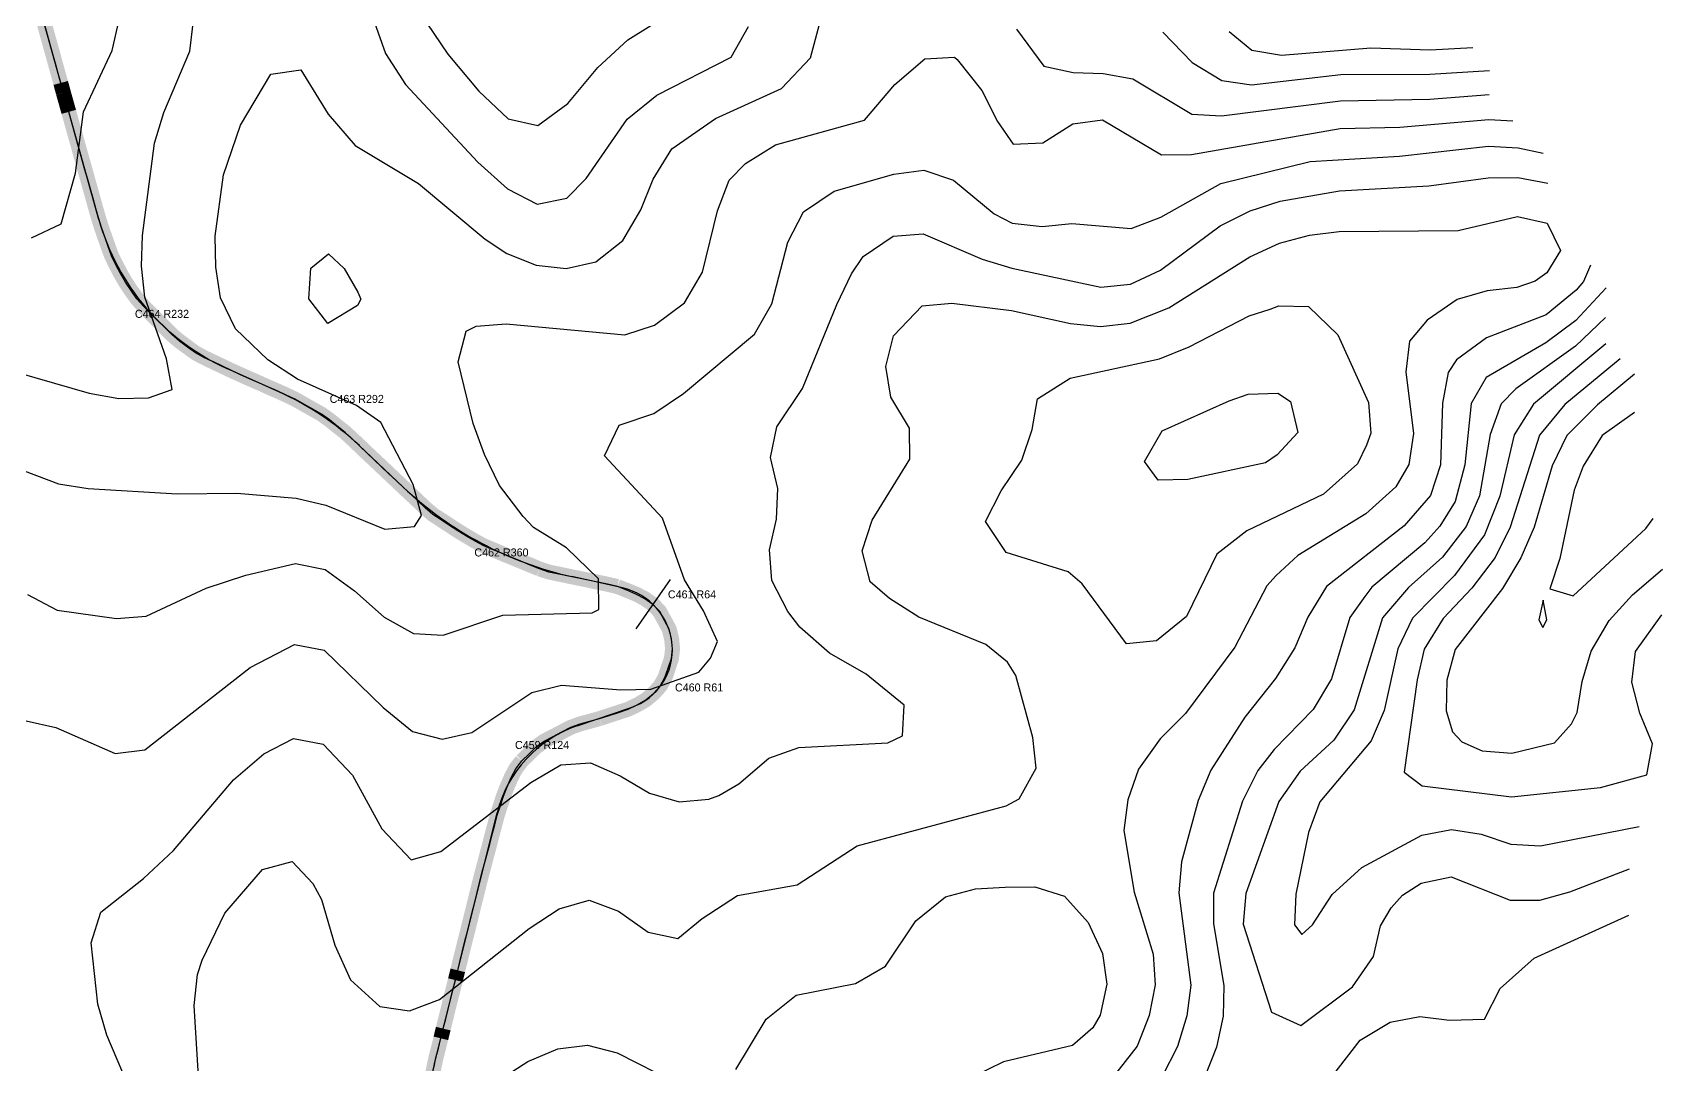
# Model space of a CAD drawing. Header units: metres. Extents: x 697254 to 930473, y 8023396 to 8227001.
# Drawn here: x 732520 to 734149, y 8199639 to 8200670 of the extents above; entities that cross this region are included whole.
import ezdxf

# ---------------------------------------------------------------- set-up
doc = ezdxf.new("R2010")
doc.units = ezdxf.units.M
for name, color, linetype in [('ALIGNMENT_FITTED', 4, 'Continuous'), ('CENTRELINE', 7, 'Continuous'), ('CHAINAGE', 7, 'Continuous'), ('CONTOUR_10M', 33, 'Continuous'), ('CONTOUR_INDEX_50M', 34, 'Continuous'), ('CURVE_LABELS', 4, 'Continuous'), ('GRADE_0-4', 3, 'Continuous'), ('GRADE_4-6', 2, 'Continuous'), ('GRADE_6-8', 30, 'Continuous')]:
    doc.layers.add(name, color=color, linetype=linetype)

msp = doc.modelspace()

# ---------------------------------------------------------------- linework, layer by layer
at = {"layer": 'ALIGNMENT_FITTED'}
for p, q in [((732585.9, 8200483.3), (732527.3, 8200693.5)), ((732766, 8200310.9), (732713.9, 8200334.4)), ((732890.1, 8200215.8), (732846.3, 8200257.2)), ((733109.4, 8200115), (733058.6, 8200126.3)), ((733064.1, 8199977.3), (733117.9, 8199995.5)), ((732921.3, 8199639.5), (732984, 8199890.2))]:
    msp.add_line(p, q, dxfattribs=at)
for centre, radius, start, end in [((732809.1, 8200545.6), 231.7, -164.4037, -114.2616), ((732646.2, 8200045.1), 291.6, 46.6616, 65.7384), ((733137.1, 8200477.5), 359.8, -133.3384, -102.6001), ((733095.5, 8200052.8), 63.7, 4.9708, 77.3999), ((733098.4, 8200053.1), 60.8, -71.2687, 4.9708), ((733103.8, 8199860.3), 123.5, 108.7313, 165.9772), ((733113.7, 8199591.4), 198.3, 165.9772, -136.0305)]:
    msp.add_arc(centre, radius, start, end, dxfattribs=at)
at = {"layer": 'CENTRELINE'}
msp.add_polyline3d([(732920.8, 8199635.8, 995.2), (732922.9, 8199645.6, 994.5), (732925.4, 8199655.3, 993.8), (732927.8, 8199665, 993.1), (732930.2, 8199674.7, 992.3), (732932.6, 8199684.4, 991.4), (732935, 8199694.1, 990.6), (732937.4, 8199703.8, 990.1), (732939.9, 8199713.5, 989.6), (732942.3, 8199723.2, 989.1), (732944.7, 8199732.9, 988.4), (732947.1, 8199742.6, 987.7), (732949.5, 8199752.4, 986.9), (732951.9, 8199762.1, 986.4), (732954.4, 8199771.8, 986), (732956.8, 8199781.5, 985.7), (732959.2, 8199791.2, 985.2), (732961.6, 8199800.9, 984.6), (732964, 8199810.6, 984.1), (732966.4, 8199820.3, 983.7), (732968.9, 8199830, 983.4), (732971.5, 8199839.7, 983), (732974, 8199849.3, 982.6), (732976.6, 8199859, 982.1), (732979.1, 8199868.7, 981.5), (732981.7, 8199878.4, 980.9), (732984.2, 8199888, 980.2), (732987.3, 8199897.5, 979.5), (732990.4, 8199907, 978.9), (732994, 8199916.4, 978.5), (732998, 8199925.5, 978.3), (733002.6, 8199934.4, 978.3), (733008.7, 8199942.3, 978.3), (733015.9, 8199949.3, 977.9), (733023, 8199956.2, 977.4), (733031.1, 8199962, 977.3), (733040, 8199966.6, 977.5), (733048.8, 8199971.2, 977.7), (733057.7, 8199975.8, 977.2), (733067.1, 8199979.2, 976.9), (733076.7, 8199981.8, 976.7), (733086.4, 8199984.5, 975.7), (733095.9, 8199987.6, 974.5), (733105.4, 8199990.7, 973.4), (733114.9, 8199993.8, 972.6), (733123.9, 8199998.1, 972), (733132.5, 8200003.1, 971.4), (733140.2, 8200009.5, 970.7), (733146.9, 8200016.9, 970.1), (733151.8, 8200025.4, 969), (733155, 8200034.9, 967.5), (733158.2, 8200044.4, 966), (733159.4, 8200054.2, 964.3), (733158.4, 8200064.1, 963.1), (733156, 8200073.8, 963.7), (733151.3, 8200082.6, 963.8), (733146.5, 8200091.4, 963.6), (733139.8, 8200098.6, 963.5), (733131.6, 8200104.3, 962.9), (733122.8, 8200108.9, 962), (733113.5, 8200112.7, 960.8), (733104.2, 8200116.4, 959.9), (733094.5, 8200118.7, 959.2), (733084.8, 8200120.7, 958.3), (733075, 8200122.8, 957.5), (733065.2, 8200124.8, 956.8), (733055.4, 8200126.8, 956.3), (733045.6, 8200128.9, 955.9), (733035.8, 8200130.9, 955.6), (733026.3, 8200134.1, 955.5), (733017.1, 8200137.9, 955.5), (733007.8, 8200141.7, 955.4), (732998.6, 8200145.5, 955), (732989.3, 8200149.3, 954.3), (732980.1, 8200153.2, 953.3), (732970.9, 8200157, 952.2), (732962.1, 8200161.7, 951.5), (732953.5, 8200166.8, 951.1), (732944.9, 8200172, 950.7), (732936.5, 8200177.5, 950.1), (732928.2, 8200183, 949.5), (732919.8, 8200188.4, 949), (732912.2, 8200194.9, 948.9), (732905, 8200201.8, 948.6), (732897.7, 8200208.6, 948.3), (732890.4, 8200215.5, 947.9), (732883.1, 8200222.4, 947.4), (732875.9, 8200229.2, 946.9), (732868.6, 8200236.1, 946.6), (732861.3, 8200243, 946.3), (732854, 8200249.8, 945.8), (732846.8, 8200256.7, 945.4), (732839.5, 8200263.6, 944.9), (732832.2, 8200270.4, 944.4), (732824.3, 8200276.6, 943.7), (732816.5, 8200282.9, 943.4), (732808.4, 8200288.7, 944.1), (732799.7, 8200293.6, 944.4), (732791, 8200298.5, 944.6), (732782.3, 8200303.5, 944.6), (732773.3, 8200307.8, 944.1), (732764.2, 8200311.9, 943), (732755, 8200315.9, 942.5), (732745.9, 8200320, 943), (732736.7, 8200324, 943.3), (732727.6, 8200328.1, 943.4), (732718.5, 8200332.2, 943.6), (732709.5, 8200336.5, 943.7), (732700.4, 8200340.8, 943.5), (732691.4, 8200345.1, 943.3), (732682.6, 8200349.8, 943.1), (732674.5, 8200355.7, 942.8), (732666.5, 8200361.6, 942), (732658.8, 8200368.1, 941.5), (732651.8, 8200375.2, 941.4), (732644.7, 8200382.2, 941), (732637.7, 8200389.3, 940.4), (732630.6, 8200396.5, 939.6), (732624.1, 8200404, 939.1), (732618.2, 8200412.1, 938.6), (732612.7, 8200420.4, 938), (732607.7, 8200429.1, 937.4), (732603.1, 8200437.9, 936.7), (732598.7, 8200446.9, 936), (732595.2, 8200456.3, 935.4), (732591.9, 8200465.7, 934.8), (732588.6, 8200475.2, 934), (732585.6, 8200484.7, 933.3), (732582.9, 8200494.3, 932.6), (732580.2, 8200504, 932), (732577.5, 8200513.6, 931.4), (732574.8, 8200523.2, 930.9), (732572.1, 8200532.9, 930.5), (732569.4, 8200542.5, 930.4), (732566.7, 8200552.1, 930.4), (732564, 8200561.8, 930.2), (732561.3, 8200571.4, 929.5), (732558.6, 8200581, 928.9), (732555.9, 8200590.7, 928.2), (732553.2, 8200600.3, 927.2), (732550.5, 8200609.9, 926.2), (732547.9, 8200619.6, 925.5), (732545.2, 8200629.2, 924.9), (732542.5, 8200638.9, 924.2), (732539.9, 8200648.5, 923.6), (732537.2, 8200658.1, 922.9), (732534.5, 8200667.8, 922.2), (732531.9, 8200677.4, 921.4)], dxfattribs=at)
at = {"layer": 'CHAINAGE'}
msp.add_line((733156.9, 8200123.3), (733122.8, 8200074), dxfattribs=at)
at = {"layer": 'CONTOUR_10M'}
for points, elevation in [([(732487.5, 8200335.3), (732576.3, 8200309.6), (732606, 8200304.2), (732635.7, 8200305), (732659.1, 8200313.2), (732653.6, 8200344), (732632, 8200405.7), (732628.7, 8200436.5), (732629.5, 8200467.2), (732641.6, 8200559.4), (732650.9, 8200590), (732676.8, 8200651.2), (732680.5, 8200681.9)], 940), ([(732518.6, 8200464.9), (732548.4, 8200478.8), (732562.7, 8200529.4), (732570.5, 8200590.9), (732599.2, 8200652.1), (732606.2, 8200682.7)], 930), ([(732861.5, 8200680), (732872.5, 8200649.1), (732892.6, 8200618.2), (732964.9, 8200540.3), (732994.3, 8200513.8), (733023.9, 8200498.4), (733053.6, 8200504.4), (733072.9, 8200524), (733113.9, 8200583.3), (733143.8, 8200607.3), (733218.1, 8200645.5), (733235.2, 8200676)], 940), ([(732913.9, 8200679.4), (732934.6, 8200648.5), (732965.7, 8200611.3), (732995.1, 8200583.7), (733024.7, 8200577), (733054.7, 8200599), (733084.7, 8200635.2), (733114.7, 8200662.6), (733137.6, 8200677.1)], 930), ([(733649.5, 8200670.5), (733678.8, 8200640.1), (733708.3, 8200622), (733738, 8200617.8), (733827.2, 8200628), (733916.3, 8200628.3), (733975.8, 8200632.2)], 940), ([(733715.7, 8200670.9), (733738.4, 8200652.5), (733768, 8200647.4), (733857.2, 8200654.7), (733916.6, 8200652.6), (733959.2, 8200654.9)], 930), ([(732514.8, 8200108.6), (732544.3, 8200092.7), (732603.6, 8200084.5), (732633.4, 8200086.9), (732693.1, 8200114.7), (732732.9, 8200127.9), (732782.4, 8200139.5), (732812.1, 8200133.6), (732841.5, 8200112.2), (732871, 8200085.7), (732900.5, 8200069.4), (732930.2, 8200067.8), (732989.8, 8200087.8), (733078.9, 8200090.2), (733085.6, 8200093.4), (733085.3, 8200124.1), (733053.3, 8200155.2), (733020.4, 8200175.4), (733009.9, 8200186.4), (732986.3, 8200217.4), (732971.3, 8200248.3), (732960, 8200279.2), (732945.2, 8200340.9), (732953.2, 8200371.5), (732963.2, 8200376.5), (732992.9, 8200378.9), (733111.6, 8200367.9), (733141.4, 8200377.6), (733171.4, 8200400), (733189.3, 8200430.5), (733204.4, 8200491.9), (733215.9, 8200522.5), (733232.2, 8200539.1), (733262.1, 8200557.7), (733351.2, 8200582.5), (733381.6, 8200618.1), (733411.6, 8200643.7), (733441.3, 8200645.2), (733443.8, 8200643), (733468.6, 8200612), (733484.2, 8200581.1), (733499.8, 8200558.4), (733529.5, 8200559.9), (733559.4, 8200578.6), (733589.1, 8200582.7), (733648.1, 8200547.9), (733677.9, 8200548), (733826.6, 8200574.2), (733886.1, 8200575.5), (733975.3, 8200583.2), (733999.2, 8200581.6)], 960), ([(732513.4, 8199982.1), (732543.1, 8199975.7), (732602.2, 8199949.5), (732631.9, 8199953.1), (732737.2, 8200035.6), (732781.6, 8200058.4), (732811.2, 8200052.7), (732870, 8199995.5), (732899.5, 8199971.6), (732929.1, 8199963.9), (732958.8, 8199970.5), (733018.7, 8200010.4), (733048.5, 8200017.8), (733107.8, 8200013.2), (733137.5, 8200013.9), (733185.7, 8200030.8), (733197.2, 8200044.8), (733204.4, 8200061.4), (733190.2, 8200092.3), (733171.2, 8200123.2), (733149.4, 8200184.9), (733091.2, 8200247.1), (733105.9, 8200277.7), (733140.5, 8200289.3), (733170.4, 8200309.2), (733241.1, 8200368.5), (733258.7, 8200399), (733274.5, 8200460.4), (733290.1, 8200490.9), (733321, 8200511.4), (733380.6, 8200528.6), (733410.4, 8200532.6), (733440, 8200522.6), (733480.7, 8200488.9), (733498.9, 8200479.4), (733528.6, 8200476.1), (733558.3, 8200479.3), (733617.7, 8200474.2), (733647.5, 8200485.5), (733707.2, 8200519.1), (733796.6, 8200541.1), (733885.8, 8200546.5), (733975, 8200556.3), (734004.6, 8200554.7), (734029.6, 8200549.4)], 970), ([(732620.4, 8199606.3), (732594, 8199668.1), (732584.9, 8199699), (732578.2, 8199760.5), (732588.1, 8199791.2), (732630.6, 8199824.6), (732660.6, 8199852.8), (732720.7, 8199923.2), (732750.7, 8199949.1), (732780.6, 8199964.7), (732810.2, 8199959), (732839.6, 8199927.8), (732868.7, 8199874.4), (732898.1, 8199843.5), (732927.9, 8199851.7), (733017.7, 8199920.7), (733047.6, 8199938.2), (733077.3, 8199940.2), (733106.9, 8199927.4), (733136.4, 8199910), (733166, 8199901.3), (733195.7, 8199903.8), (733205.6, 8199907.6), (733225.6, 8199919.4), (733255.6, 8199944.8), (733285.4, 8199955.6), (733374.6, 8199960.3), (733389.1, 8199967.1), (733390.7, 8199997.9), (733352.7, 8200029), (733316.1, 8200049.7), (733286.7, 8200075.9), (733274.6, 8200091.4), (733258.6, 8200122.3), (733256.3, 8200153.1), (733263.1, 8200183.7), (733264.5, 8200214.5), (733257.1, 8200245.3), (733263.7, 8200276), (733289.2, 8200314.2), (733323.5, 8200398.3), (733338.1, 8200428.9), (733350, 8200446.3), (733380, 8200466.6), (733409.7, 8200468.8), (733468.8, 8200443.4), (733498.4, 8200434.6), (733587.3, 8200415.5), (733617.1, 8200418.5), (733646.9, 8200432.4), (733706.8, 8200476.9), (733736.7, 8200491.9), (733766.5, 8200501.4), (733826, 8200511.9), (733915.1, 8200516.7), (733974.6, 8200524.8), (734004.3, 8200525.2), (734034, 8200519.6)], 980), ([(732686.9, 8199605.6), (732681.4, 8199697.9), (732684.6, 8199728.7), (732689.1, 8199743), (732711.9, 8199789.9), (732749.5, 8199833.6), (732779.3, 8199841.8), (732799.9, 8199819.7), (732808.6, 8199803.8), (732821.7, 8199758), (732837.4, 8199723.6), (732866.8, 8199696.7), (732896.5, 8199692.4), (732926.3, 8199703.9), (733016.2, 8199774.9), (733046.1, 8199794.3), (733075.9, 8199803.2), (733105.4, 8199792.2), (733134.9, 8199771.1), (733164.6, 8199764.8), (733189, 8199784.8), (733224.4, 8199807.6), (733283.9, 8199818.3), (733343.8, 8199857.5), (733492.7, 8199897.3), (733505.9, 8199904.4), (733522.7, 8199935), (733519.5, 8199965.7), (733502.6, 8200027.4), (733494.2, 8200040.8), (733472.3, 8200058.5), (733405.6, 8200085.8), (733376.1, 8200104.4), (733356.8, 8200121.2), (733348.8, 8200152.1), (733358.9, 8200182.7), (733396.6, 8200243.8), (733396.2, 8200274.6), (733377.6, 8200305.5), (733372.4, 8200336.3), (733380.1, 8200367), (733408.9, 8200396.9), (733438.6, 8200399.4), (733498, 8200392.2), (733557.2, 8200379.3), (733586.9, 8200376.3), (733616.6, 8200379.6), (733655.4, 8200394.8), (733736.2, 8200445.7), (733766, 8200459.4), (733795.8, 8200467.4), (733825.5, 8200471.2), (733944.4, 8200472.1), (734003.9, 8200486.2), (734033.5, 8200479.6), (734046.7, 8200452.1), (734033, 8200429.8), (734021.4, 8200421.6), (734003.2, 8200415.3), (733973.4, 8200411.8), (733943.6, 8200403.3), (733913.7, 8200382.7), (733895.9, 8200361.5), (733892.1, 8200330.8), (733900, 8200269.2), (733895.1, 8200238.5), (733882.2, 8200215.9), (733852.2, 8200189.2), (733784.4, 8200147.4), (733762.5, 8200127.5), (733753.4, 8200117), (733721.4, 8200055.8), (733671.9, 8199989.7), (733646.7, 8199964.4), (733625.2, 8199933.9), (733614.3, 8199903.2), (733610.5, 8199872.5), (733620.8, 8199810.9), (733639.6, 8199749.2), (733641.6, 8199718.4), (733635.8, 8199687.8), (733623.8, 8199657.1), (733599.6, 8199626.6)], 990), ([(732797.7, 8200434.7), (732815.4, 8200448.8), (732831.2, 8200434.3), (732844.7, 8200410.5), (732847.8, 8200403.4), (732844.6, 8200397.3), (732814.7, 8200379.2), (732795.9, 8200404), (732797.7, 8200434.7)], 960), ([(734076.7, 8200437.4), (734069.9, 8200421.1), (734062.5, 8200412.6), (734032.6, 8200387.8), (733972.9, 8200364.8), (733943, 8200342.9), (733934.4, 8200330.3), (733928.9, 8200299.6), (733927, 8200238.1), (733916.8, 8200207.5), (733890.5, 8200177), (733813.1, 8200116.4), (733794.4, 8200085.8), (733781.4, 8200055.2), (733762.1, 8200024.7), (733731.2, 8199985.8), (733697.2, 8199933.1), (733684.7, 8199902.5), (733667.9, 8199841.2), (733665.5, 8199810.4), (733677.4, 8199718.1), (733673.5, 8199687.4), (733664.1, 8199656.7), (733648.2, 8199626.1)], 980), ([(734092.3, 8200415), (734062.2, 8200382.2), (734032.3, 8200360), (733972.5, 8200325.3), (733957.6, 8200299.3), (733951.2, 8200237.9), (733941.5, 8200201.3), (733926.3, 8200176.6), (733911.3, 8200160.2), (733858.3, 8200115.9), (733851.3, 8200106.6), (733836.2, 8200085.4), (733817.9, 8200024.1), (733799.5, 8199993.5), (733760.6, 8199953.7), (733744.3, 8199932.6), (733728.9, 8199902), (733700, 8199810.1), (733700.1, 8199779.3), (733710.2, 8199717.7), (733709.6, 8199687), (733703, 8199656.3), (733691, 8199625.7)], 970), ([(734091.9, 8200385.2), (734061.9, 8200356.5), (734002.1, 8200313.9), (733987.6, 8200299), (733976.6, 8200268.4), (733965.7, 8200207), (733952.6, 8200176.4), (733928.9, 8200145.9), (733894.9, 8200115.5), (733868.9, 8200085), (733840.7, 8199993.1), (733820.1, 8199962.9), (733786.7, 8199932.1), (733765.4, 8199901.6), (733732.3, 8199809.7), (733729.6, 8199779), (733757.8, 8199691.1), (733787.3, 8199677.7), (733838.9, 8199716.3), (733859.8, 8199746.9), (733867, 8199777.5), (733877.7, 8199795.5), (733889, 8199808), (733907.7, 8199819.9), (733937.4, 8199826.2), (733996.6, 8199802.9), (734026.3, 8199803.1), (734056.1, 8199811.3), (734115.7, 8199834.3)], 960), ([(734106.4, 8200343.8), (734051.1, 8200298.3), (734025.8, 8200267.8), (733996.5, 8200175.9), (733981.4, 8200145.3), (733958.2, 8200114.8), (733929.6, 8200084.4), (733910.7, 8200053.8), (733903.4, 8200023.1), (733890.5, 8199931), (733908.7, 8199917.3), (733997.7, 8199906.3), (734086.9, 8199915.7), (734133.2, 8199928.4), (734138.9, 8199959.1), (734126.1, 8199990), (734118, 8200020.8), (734121.7, 8200051.6), (734148.2, 8200088.1)], 940), ([(734120.7, 8200328.7), (734083.7, 8200298), (734053.3, 8200267.5), (734038.5, 8200236.9), (734020.4, 8200175.6), (734007.3, 8200145), (733988.9, 8200114.5), (733941.6, 8200053.5), (733933.1, 8200022.8), (733932.5, 8199992.1), (733939, 8199971.1), (733948.1, 8199961.2), (733968.5, 8199952.4), (733998.2, 8199949.8), (734040.7, 8199960.2), (734057.9, 8199979.1), (734063.4, 8199990.7), (734068.4, 8200021.4), (734077.6, 8200052), (734095.3, 8200082.6), (734118.7, 8200108.3), (734148.7, 8200133.9)], 930), ([(733715.6, 8200301.9), (733734.7, 8200308.7), (733764.4, 8200309.7), (733777.1, 8200301.2), (733784.4, 8200270.4), (733763.7, 8200247.9), (733751.9, 8200240), (733674.4, 8200223.3), (733644.7, 8200222.7), (733630.9, 8200241.3), (733648.6, 8200271.9), (733715.6, 8200301.9)], 1010), ([(734120.6, 8200290.2), (734088.5, 8200267.2), (734069.3, 8200236.6), (734060.4, 8200212.7), (734046.1, 8200144.6), (734036.3, 8200114), (734059.3, 8200107), (734132, 8200174.4), (734139.4, 8200184.5)], 920), ([(734029.5, 8200102.9), (734025, 8200083.3), (734029.2, 8200075.4), (734033, 8200083.3), (734029.5, 8200102.9)], 920), ([(733786.4, 8199585.1), (733846.6, 8199663.1), (733876.5, 8199681.3), (733906.2, 8199686.7), (733935.9, 8199683.1), (733970.7, 8199684.2), (733986.4, 8199714.8), (734020.5, 8199745.1), (734115.2, 8199788)], 970)]:
    msp.add_lwpolyline(points, dxfattribs=dict(at, elevation=elevation))
at = {"layer": 'CONTOUR_INDEX_50M'}
for points, elevation in [([(732486.5, 8200241.5), (732545.7, 8200218.9), (732575.3, 8200214.5), (732664.4, 8200208.9), (732723.8, 8200209.6), (732783.1, 8200204.6), (732812.8, 8200197.6), (732871.9, 8200173.6), (732901.6, 8200176.3), (732908.5, 8200187.5), (732900, 8200218.4), (732867.7, 8200280.2), (732843.5, 8200297.2), (732784.4, 8200323.6), (732755, 8200342.9), (732722.4, 8200374), (732707.7, 8200404.9), (732702.9, 8200435.7), (732702.1, 8200466.5), (732710.5, 8200527.9), (732727.7, 8200577.4), (732757.9, 8200628.5), (732787.7, 8200632.8), (732815.1, 8200588.3), (732842, 8200557.2), (732905.3, 8200519.1), (732972.1, 8200463.6), (732993.6, 8200449.1), (733023.2, 8200437.5), (733052.9, 8200434.3), (733082.7, 8200441), (733109.7, 8200462.1), (733127.5, 8200492.7), (733139.9, 8200523.3), (733158.8, 8200553.8), (733202.3, 8200584.1), (733268.2, 8200614.2), (733297.1, 8200644.6), (733313.5, 8200705.9)], 950), ([(733503.2, 8200673.2), (733530.3, 8200636.5), (733559.9, 8200630), (733589.6, 8200629.1), (733619.3, 8200623.8), (733678.3, 8200588.5), (733708, 8200586.6), (733826.9, 8200601.7), (733916.1, 8200603.4), (733975.5, 8200608.1)], 950), ([(733756.5, 8200393.7), (733765.3, 8200396.8), (733795, 8200396.1), (733824.4, 8200367.8), (733854.9, 8200300.4), (733857.4, 8200269.6), (733853, 8200257.7), (733843.8, 8200239), (733809.9, 8200208.6), (733733.2, 8200172.2), (733703.3, 8200148.9), (733672.9, 8200086.6), (733643, 8200062.2), (733613.2, 8200059.2), (733568.9, 8200119), (733554.6, 8200131), (733492.7, 8200150.5), (733472.1, 8200181.5), (733487.8, 8200212.1), (733508.5, 8200242.6), (733518.9, 8200273.2), (733524.2, 8200303.9), (733556.7, 8200324.6), (733646, 8200344), (733675.8, 8200355.8), (733735.5, 8200386.8), (733756.5, 8200393.7)], 1000), ([(734092.1, 8200358.9), (734019.7, 8200298.6), (734000.4, 8200268.1), (733986.2, 8200206.8), (733970.8, 8200168.1), (733940.7, 8200127.3), (733898.9, 8200084.7), (733884.2, 8200054.1), (733870.5, 8199992.7), (733857.6, 8199962.1), (733806.3, 8199901.2), (733794.9, 8199870.6), (733782.4, 8199809.2), (733781.1, 8199778.5), (733788.3, 8199768.8), (733799.1, 8199778.3), (733818.7, 8199808.8), (733848.4, 8199835.7), (733908.2, 8199868), (733938, 8199873.7), (733967.6, 8199869), (733997.2, 8199858.9), (734026.9, 8199857.3), (734125.3, 8199876.5)], 950), ([(733222.6, 8199633.7), (733252.8, 8199684.1), (733282.8, 8199708.2), (733342.3, 8199719.9), (733372.2, 8199737.1), (733402.4, 8199782.5), (733432.3, 8199806.5), (733462.1, 8199814.3), (733491.8, 8199816.2), (733521.5, 8199816.3), (733551.1, 8199807.2), (733574.6, 8199780.7), (733589.1, 8199749.8), (733593.3, 8199719), (733586.8, 8199688.3), (733579.4, 8199675.5), (733559, 8199657.8), (733490, 8199641.6), (733460.1, 8199627)], 1000), ([(732984.8, 8199622.5), (733014.7, 8199641.8), (733044.6, 8199654.4), (733074.3, 8199658.3), (733103.9, 8199650.4), (733163, 8199620.6)], 1000)]:
    msp.add_lwpolyline(points, dxfattribs=dict(at, elevation=elevation))
at = {"layer": 'GRADE_0-4', "const_width": 15}
for points in [[(732883.1, 8200222.4), (732875.9, 8200229.2), (732868.6, 8200236.1), (732861.3, 8200243), (732854, 8200249.8), (732846.8, 8200256.7), (732839.5, 8200263.6), (732832.2, 8200270.4), (732824.3, 8200276.6), (732816.5, 8200282.9), (732808.4, 8200288.7), (732799.7, 8200293.6), (732791, 8200298.5), (732782.3, 8200303.5), (732773.3, 8200307.8), (732764.2, 8200311.9), (732755, 8200315.9), (732745.9, 8200320), (732736.7, 8200324), (732727.6, 8200328.1), (732718.5, 8200332.2), (732709.5, 8200336.5), (732700.4, 8200340.8), (732691.4, 8200345.1), (732682.6, 8200349.8), (732674.5, 8200355.7), (732666.5, 8200361.6), (732658.8, 8200368.1), (732651.8, 8200375.2), (732644.7, 8200382.2)], [(732984.2, 8199888), (732987.3, 8199897.5), (732990.4, 8199907), (732994, 8199916.4), (732998, 8199925.5), (733002.6, 8199934.4), (733008.7, 8199942.3)]]:
    msp.add_lwpolyline(points, dxfattribs=at)
at = {"layer": 'GRADE_4-6', "const_width": 15}
for points in [[(732547.9, 8200619.6), (732545.2, 8200629.2), (732542.5, 8200638.9)], [(732553.2, 8200600.3), (732550.5, 8200609.9)], [(732644.7, 8200382.2), (732637.7, 8200389.3), (732630.6, 8200396.5), (732624.1, 8200404), (732618.2, 8200412.1), (732612.7, 8200420.4), (732607.7, 8200429.1), (732603.1, 8200437.9), (732598.7, 8200446.9), (732595.2, 8200456.3), (732591.9, 8200465.7), (732588.6, 8200475.2), (732585.6, 8200484.7), (732582.9, 8200494.3), (732580.2, 8200504), (732577.5, 8200513.6), (732574.8, 8200523.2), (732572.1, 8200532.9), (732569.4, 8200542.5), (732566.7, 8200552.1), (732564, 8200561.8), (732561.3, 8200571.4), (732558.6, 8200581), (732555.9, 8200590.7)], [(733026.3, 8200134.1), (733017.1, 8200137.9), (733007.8, 8200141.7), (732998.6, 8200145.5), (732989.3, 8200149.3), (732980.1, 8200153.2), (732970.9, 8200157), (732962.1, 8200161.7), (732953.5, 8200166.8), (732944.9, 8200172), (732936.5, 8200177.5), (732928.2, 8200183), (732919.8, 8200188.4), (732912.2, 8200194.9), (732905, 8200201.8), (732897.7, 8200208.6), (732890.4, 8200215.5), (732883.1, 8200222.4)], [(733104.2, 8200116.4), (733094.5, 8200118.7), (733084.8, 8200120.7), (733075, 8200122.8), (733065.2, 8200124.8), (733055.4, 8200126.8)], [(733008.7, 8199942.3), (733015.9, 8199949.3), (733023, 8199956.2), (733031.1, 8199962), (733040, 8199966.6), (733048.8, 8199971.2), (733057.7, 8199975.8), (733067.1, 8199979.2), (733076.7, 8199981.8), (733086.4, 8199984.5)], [(732944.7, 8199732.9), (732947.1, 8199742.6), (732949.5, 8199752.4), (732951.9, 8199762.1), (732954.4, 8199771.8), (732956.8, 8199781.5), (732959.2, 8199791.2), (732961.6, 8199800.9), (732964, 8199810.6), (732966.4, 8199820.3), (732968.9, 8199830), (732971.5, 8199839.7), (732974, 8199849.3), (732976.6, 8199859), (732979.1, 8199868.7), (732981.7, 8199878.4), (732984.2, 8199888)], [(732930.2, 8199674.7), (732932.6, 8199684.4), (732935, 8199694.1), (732937.4, 8199703.8), (732939.9, 8199713.5), (732942.3, 8199723.2)], [(732914.8, 8199606.4), (732916.8, 8199616.2), (732918.8, 8199626), (732920.8, 8199635.8), (732922.9, 8199645.6), (732925.4, 8199655.3), (732927.8, 8199665)]]:
    msp.add_lwpolyline(points, dxfattribs=at)
at = {"layer": 'GRADE_6-8', "const_width": 15}
for points in [[(732542.5, 8200638.9), (732539.9, 8200648.5), (732537.2, 8200658.1), (732534.5, 8200667.8), (732531.9, 8200677.4), (732529.1, 8200687), (732526.3, 8200696.6), (732523.5, 8200706.2), (732520.7, 8200715.8), (732516.8, 8200725.1), (732513, 8200734.3), (732509.1, 8200743.5), (732504.4, 8200752.3)], [(732550.5, 8200609.9), (732547.9, 8200619.6)], [(732555.9, 8200590.7), (732553.2, 8200600.3)], [(733055.4, 8200126.8), (733045.6, 8200128.9), (733035.8, 8200130.9), (733026.3, 8200134.1)], [(733086.4, 8199984.5), (733095.9, 8199987.6), (733105.4, 8199990.7), (733114.9, 8199993.8), (733123.9, 8199998.1), (733132.5, 8200003.1), (733140.2, 8200009.5), (733146.9, 8200016.9), (733151.8, 8200025.4), (733155, 8200034.9), (733158.2, 8200044.4), (733159.4, 8200054.2), (733158.4, 8200064.1), (733156, 8200073.8), (733151.3, 8200082.6), (733146.5, 8200091.4), (733139.8, 8200098.6), (733131.6, 8200104.3), (733122.8, 8200108.9), (733113.5, 8200112.7), (733104.2, 8200116.4)], [(732942.3, 8199723.2), (732944.7, 8199732.9)], [(732927.8, 8199665), (732930.2, 8199674.7)]]:
    msp.add_lwpolyline(points, dxfattribs=at)

# ---------------------------------------------------------------- texts
at = {"layer": 'CURVE_LABELS'}
for s, p in [('C464 R232', (732622, 8200384.9)), ('C463 R292', (732816.7, 8200299.9)), ('C462 R360', (732961.3, 8200146.5)), ('C461 R64', (733154.7, 8200104.6)), ('C460 R61', (733161.8, 8200011.6)), ('C459 R124', (733001.9, 8199954.1))]:
    msp.add_text(s, height=8, dxfattribs=at).set_placement(p)

doc.saveas('drawing.dxf')
